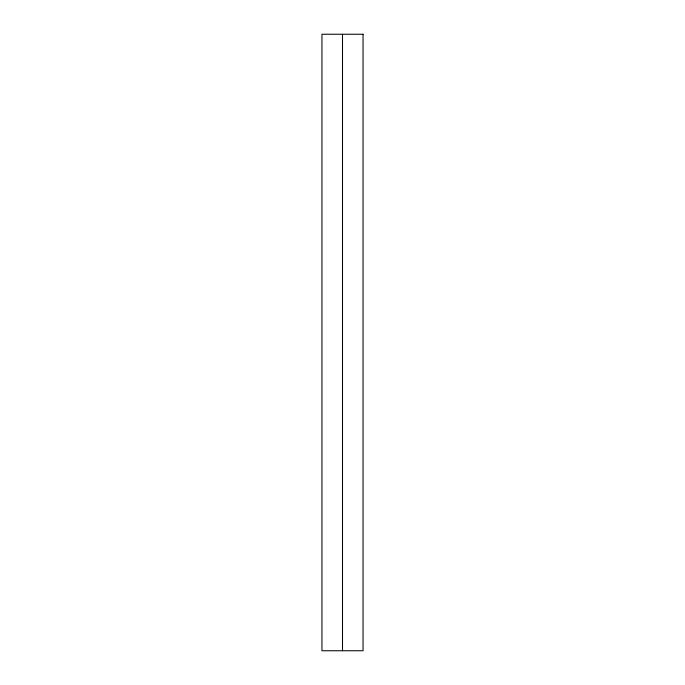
<?xml version="1.0" encoding="UTF-8"?>
<svg xmlns="http://www.w3.org/2000/svg" width="685" height="685" viewBox="0 0 685 685"><rect width="100%" height="100%" fill="white"/><g stroke="black" fill="none" stroke-linecap="round" stroke-linejoin="round"><path stroke-width="1.03" d="M342.5 34.25L342.5 650.75M363.05 34.25L321.95 34.25L321.95 650.75L363.05 650.75L363.05 34.25"/></g></svg>
